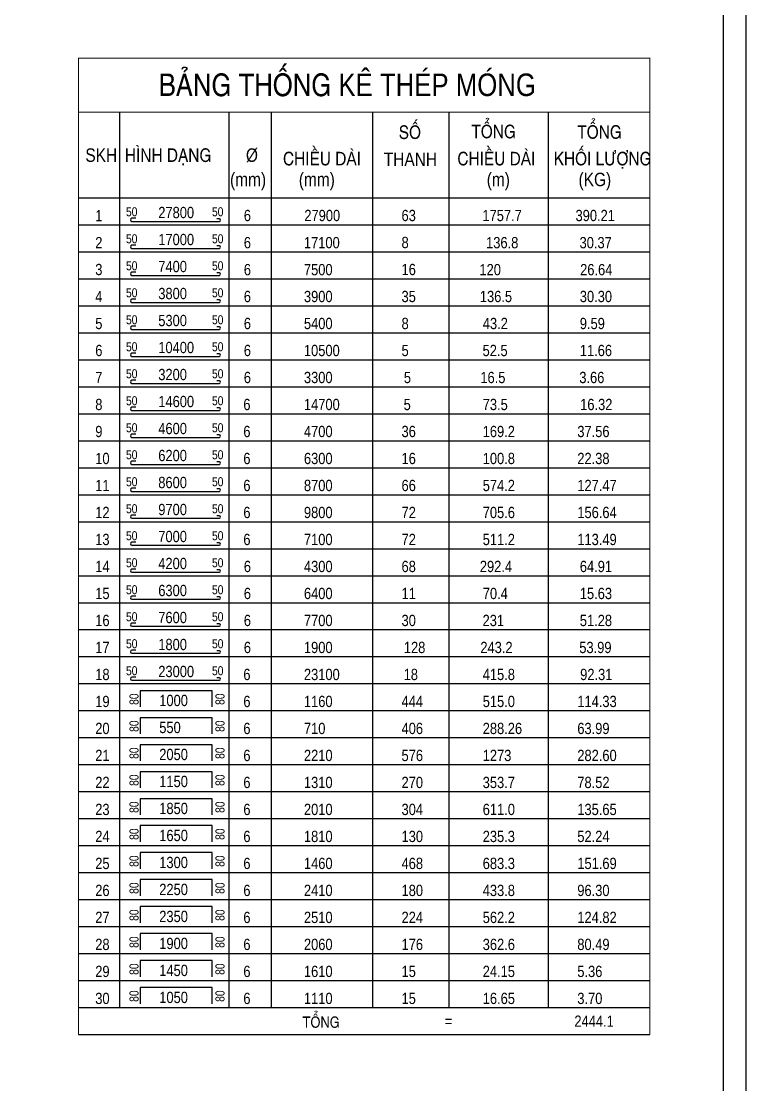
# Model space of a CAD drawing. Extents: x -105064 to -20964, y -943 to 58457.
# Drawn here: x -37072 to -20964, y 22396 to 46032 of the extents above; entities that cross this region are included whole.
import ezdxf

# ---------------------------------------------------------------- set-up
doc = ezdxf.new("R2010")
doc.units = 0
doc.header["$LTSCALE"] = 40
for name, color, linetype in [('COT', 3, 'CONTINUOUS'), ('TEXT', 7, 'CONTINUOUS'), ('THEP', 1, 'CONTINUOUS'), ('TUONG', 7, 'CONTINUOUS')]:
    doc.layers.add(name, color=color, linetype=linetype)
doc.styles.add('DIM-NEW', font='')
doc.styles.get('DIM-NEW').set_extended_font_data('VNI-Helve-Condense')

msp = doc.modelspace()

# ---------------------------------------------------------------- linework, layer by layer
at = {"layer": 'COT', "lineweight": -2, "ltscale": 10}
for p, q in [((-35800.6, 41510.2), (-34888, 41510.2)), ((-34888, 41510.2), (-23095.3, 41510.2)), ((-35800.6, 40910.2), (-34888, 40910.2)), ((-34888, 40910.2), (-23095.3, 40910.2)), ((-35800.6, 40310.2), (-34888, 40310.2)), ((-34888, 40310.2), (-23095.3, 40310.2)), ((-35800.6, 39710.2), (-34888, 39710.2)), ((-34888, 39710.2), (-23095.3, 39710.2)), ((-35800.6, 39110.2), (-34888, 39110.2)), ((-34888, 39110.2), (-23095.3, 39110.2)), ((-35800.6, 38510.2), (-34888, 38510.2)), ((-34888, 38510.2), (-23095.3, 38510.2)), ((-35800.6, 37910.2), (-34888, 37910.2)), ((-34888, 37910.2), (-23095.3, 37910.2)), ((-35800.6, 37310.2), (-34888, 37310.2)), ((-34888, 37310.2), (-23095.3, 37310.2)), ((-35800.6, 36710.2), (-34888, 36710.2)), ((-34888, 36710.2), (-23095.3, 36710.2)), ((-35800.6, 36110.2), (-34888, 36110.2)), ((-35800.6, 36110.2), (-34888, 36110.2)), ((-34888, 36110.2), (-23095.3, 36110.2)), ((-35800.6, 35510.2), (-34888, 35510.2)), ((-34888, 35510.2), (-23095.3, 35510.2)), ((-35800.6, 34910.2), (-34888, 34910.2)), ((-34888, 34910.2), (-23095.3, 34910.2)), ((-35800.6, 34310.2), (-34888, 34310.2)), ((-34888, 34310.2), (-23095.3, 34310.2)), ((-35800.6, 33710.2), (-34888, 33710.2)), ((-34888, 33710.2), (-23095.3, 33710.2)), ((-35800.6, 33110.2), (-34888, 33110.2)), ((-34888, 33110.2), (-23095.3, 33110.2)), ((-35800.6, 32510.2), (-34888, 32510.2)), ((-34888, 32510.2), (-23095.3, 32510.2)), ((-35800.6, 31910.2), (-34888, 31910.2)), ((-34888, 31910.2), (-23095.3, 31910.2)), ((-35800.6, 31310.2), (-34888, 31310.2)), ((-34888, 31310.2), (-23095.3, 31310.2)), ((-35800.6, 30710.2), (-34888, 30710.2)), ((-34888, 30710.2), (-23095.3, 30710.2)), ((-35800.6, 30110.2), (-34888, 30110.2)), ((-35800.6, 30110.2), (-34888, 30110.2)), ((-34888, 30110.2), (-23095.3, 30110.2)), ((-35800.6, 29510.2), (-34888, 29510.2)), ((-34888, 29510.2), (-23095.3, 29510.2)), ((-35800.6, 28910.2), (-34888, 28910.2)), ((-34888, 28910.2), (-23095.3, 28910.2)), ((-35800.6, 28310.2), (-34888, 28310.2)), ((-34888, 28310.2), (-23095.3, 28310.2)), ((-35800.6, 27710.2), (-34888, 27710.2)), ((-34888, 27710.2), (-23095.3, 27710.2)), ((-35800.6, 27110.2), (-34888, 27110.2)), ((-35800.6, 27110.2), (-34888, 27110.2)), ((-34888, 27110.2), (-23095.3, 27110.2)), ((-35800.6, 26510.2), (-34888, 26510.2)), ((-34888, 26510.2), (-23095.3, 26510.2)), ((-35800.6, 25910.2), (-34888, 25910.2)), ((-34888, 25910.2), (-23095.3, 25910.2)), ((-35800.6, 25310.2), (-34888, 25310.2)), ((-34888, 25310.2), (-23095.3, 25310.2)), ((-35800.6, 24710.2), (-34888, 24710.2)), ((-34888, 24710.2), (-23095.3, 24710.2)), ((-35800.6, 24110.2), (-34888, 24110.2)), ((-34888, 24110.2), (-23095.3, 24110.2)), ((-35800.6, 23510.2), (-34888, 23510.2)), ((-34888, 23510.2), (-23095.3, 23510.2))]:
    msp.add_line(p, q, dxfattribs=at)
at = {"layer": 'THEP'}
for points in [[(-34528.5, 41653.6), (-34611.3, 41653.6, 1), (-34611.3, 41584.6), (-32666.8, 41584.6, 1), (-32666.8, 41639.8), (-32722, 41639.8)], [(-34528.5, 41053.6), (-34611.3, 41053.6, 1), (-34611.3, 40984.6), (-32666.8, 40984.6, 1), (-32666.8, 41039.8), (-32722, 41039.8)], [(-34528.5, 40453.6), (-34611.3, 40453.6, 1), (-34611.3, 40384.6), (-32666.8, 40384.6, 1), (-32666.8, 40439.8), (-32722, 40439.8)], [(-34528.5, 39853.6), (-34611.3, 39853.6, 1), (-34611.3, 39784.6), (-32666.8, 39784.6, 1), (-32666.8, 39839.8), (-32722, 39839.8)], [(-34528.5, 39253.6), (-34611.3, 39253.6, 1), (-34611.3, 39184.6), (-32666.8, 39184.6, 1), (-32666.8, 39239.8), (-32722, 39239.8)], [(-34528.5, 38653.6), (-34611.3, 38653.6, 1), (-34611.3, 38584.6), (-32666.8, 38584.6, 1), (-32666.8, 38639.8), (-32722, 38639.8)], [(-34528.5, 38053.6), (-34611.3, 38053.6, 1), (-34611.3, 37984.6), (-32666.8, 37984.6, 1), (-32666.8, 38039.8), (-32722, 38039.8)], [(-34528.5, 37453.6), (-34611.3, 37453.6, 1), (-34611.3, 37384.6), (-32666.8, 37384.6, 1), (-32666.8, 37439.8), (-32722, 37439.8)], [(-34528.5, 36853.6), (-34611.3, 36853.6, 1), (-34611.3, 36784.6), (-32666.8, 36784.6, 1), (-32666.8, 36839.8), (-32722, 36839.8)], [(-34528.5, 36253.6), (-34611.3, 36253.6, 1), (-34611.3, 36184.6), (-32666.8, 36184.6, 1), (-32666.8, 36239.8), (-32722, 36239.8)], [(-34528.5, 35653.6), (-34611.3, 35653.6, 1), (-34611.3, 35584.6), (-32666.8, 35584.6, 1), (-32666.8, 35639.8), (-32722, 35639.8)], [(-34528.5, 35053.6), (-34611.3, 35053.6, 1), (-34611.3, 34984.6), (-32666.8, 34984.6, 1), (-32666.8, 35039.8), (-32722, 35039.8)], [(-34528.5, 34453.6), (-34611.3, 34453.6, 1), (-34611.3, 34384.6), (-32666.8, 34384.6, 1), (-32666.8, 34439.8), (-32722, 34439.8)], [(-34528.5, 33853.6), (-34611.3, 33853.6, 1), (-34611.3, 33784.6), (-32666.8, 33784.6, 1), (-32666.8, 33839.8), (-32722, 33839.8)], [(-34528.5, 33253.6), (-34611.3, 33253.6, 1), (-34611.3, 33184.6), (-32666.8, 33184.6, 1), (-32666.8, 33239.8), (-32722, 33239.8)], [(-34528.5, 32653.6), (-34611.3, 32653.6, 1), (-34611.3, 32584.6), (-32666.8, 32584.6, 1), (-32666.8, 32639.8), (-32722, 32639.8)], [(-34528.5, 32053.6), (-34611.3, 32053.6, 1), (-34611.3, 31984.6), (-32666.8, 31984.6, 1), (-32666.8, 32039.8), (-32722, 32039.8)], [(-34528.5, 31453.6), (-34611.3, 31453.6, 1), (-34611.3, 31384.6), (-32666.8, 31384.6, 1), (-32666.8, 31439.8), (-32722, 31439.8)]]:
    msp.add_lwpolyline(points, format="xyb", dxfattribs=at)
at = {"layer": 'THEP', "ltscale": 10}
for points in [[(-32827.5, 30793.8), (-32827.5, 31154.2), (-32827.5, 31154.2), (-32902.5, 31154.2), (-34430, 31154.2), (-34430, 31154.2), (-34430, 30793.8)], [(-32827.5, 30193.8), (-32827.5, 30554.2), (-32827.5, 30554.2), (-32902.5, 30554.2), (-34430, 30554.2), (-34430, 30554.2), (-34430, 30193.8)], [(-32827.5, 29593.8), (-32827.5, 29954.2), (-32827.5, 29954.2), (-32902.5, 29954.2), (-34430, 29954.2), (-34430, 29954.2), (-34430, 29593.8)], [(-32827.5, 28993.8), (-32827.5, 29354.2), (-32827.5, 29354.2), (-32902.5, 29354.2), (-34430, 29354.2), (-34430, 29354.2), (-34430, 28993.8)], [(-32827.5, 28393.8), (-32827.5, 28754.2), (-32827.5, 28754.2), (-32902.5, 28754.2), (-34430, 28754.2), (-34430, 28754.2), (-34430, 28393.8)], [(-32827.5, 27793.8), (-32827.5, 28154.2), (-32827.5, 28154.2), (-32902.5, 28154.2), (-34430, 28154.2), (-34430, 28154.2), (-34430, 27793.8)], [(-32827.5, 27193.8), (-32827.5, 27554.2), (-32827.5, 27554.2), (-32902.5, 27554.2), (-34430, 27554.2), (-34430, 27554.2), (-34430, 27193.8)], [(-32827.5, 26593.8), (-32827.5, 26954.2), (-32827.5, 26954.2), (-32902.5, 26954.2), (-34430, 26954.2), (-34430, 26954.2), (-34430, 26593.8)], [(-32827.5, 25993.8), (-32827.5, 26354.2), (-32827.5, 26354.2), (-32902.5, 26354.2), (-34430, 26354.2), (-34430, 26354.2), (-34430, 25993.8)], [(-32827.5, 25393.8), (-32827.5, 25754.2), (-32827.5, 25754.2), (-32902.5, 25754.2), (-34430, 25754.2), (-34430, 25754.2), (-34430, 25393.8)], [(-32827.5, 24793.8), (-32827.5, 25154.2), (-32827.5, 25154.2), (-32902.5, 25154.2), (-34430, 25154.2), (-34430, 25154.2), (-34430, 24793.8)], [(-32827.5, 24193.8), (-32827.5, 24554.2), (-32827.5, 24554.2), (-32902.5, 24554.2), (-34430, 24554.2), (-34430, 24554.2), (-34430, 24193.8)]]:
    msp.add_lwpolyline(points, dxfattribs=at)
at = {"layer": 'TUONG', "lineweight": -2, "ltscale": 10}
for p, q in [((-34888, 44011.4), (-34888, 24110.2)), ((-32456.6, 44011.4), (-32456.6, 24110.2)), ((-31518.4, 44011.4), (-31518.4, 24110.2)), ((-29265.8, 44011.4), (-29265.8, 24110.2)), ((-27564.3, 44011.4), (-27564.3, 24110.2)), ((-25358.3, 44011.4), (-25358.3, 24110.2)), ((-35800.6, 42110.2), (-23095.3, 42110.2))]:
    msp.add_line(p, q, dxfattribs=at)
at = {"layer": 'TUONG', "color": 3, "linetype": 'Continuous'}
for points in [[(-105063.8, -943.4), (-105063.8, 58456.6), (-20963.8, 58456.6), (-20963.8, -943.4), (-105063.8, -943.4)], [(-104563.8, -443.4), (-104563.8, 57956.6), (-21463.8, 57956.6), (-21463.8, -443.4)]]:
    msp.add_lwpolyline(points, close=True, dxfattribs=at)
at = {"layer": 'TUONG', "lineweight": -2, "ltscale": 10, "const_width": 25}
for points in [[(-23095.3, 23510.2), (-23095.3, 45209.4), (-35800.6, 45209.4), (-35800.6, 23510.2)], [(-35800.6, 44011.4), (-23095.3, 44011.4)], [(-35800.6, 23510.2), (-23095.3, 23510.2)]]:
    msp.add_lwpolyline(points, dxfattribs=at)

# ---------------------------------------------------------------- texts
at = {"layer": 'TEXT', "style": 'DIM-NEW'}
for s, height, p in [('BAÛNG THOÁNG KEÂ THEÙP MOÙNG', 500, (-34017.5, 44370)), ('SOÁ ', 300, (-28678.8, 43417.2)), ('TOÅNG ', 300, (-27064.3, 43432.6)), ('TOÅNG ', 300, (-24709.2, 43421.6)), ('HÌNH DAÏNG', 300, (-34768.9, 42907.2)), ('CHIEÀU DAØI', 300, (-31252.6, 42830.1)), ('CHIEÀU DAØI', 300, (-27375.1, 42830.1)), ('KHOÁI LÖÔÏNG', 300, (-25234.1, 42830.1)), ('SKH', 300, (-35646.7, 42907.2)), ('%%254', 300, (-32077.3, 42907.2)), ('THANH', 300, (-29011.9, 42814.6)), ('(mm)', 300, (-32430, 42366.1)), ('(mm)', 300, (-30901.2, 42366.1)), ('(m)', 300, (-26722.6, 42366.1)), ('(KG)', 300, (-24681.1, 42366.1)), ('1', 250, (-35427.1, 41586.7)), ('50', 200, (-34744.2, 41697.5)), ('27800', 250, (-34025.7, 41656)), ('50', 200, (-32832.2, 41697.5)), ('6', 250, (-32124, 41590.2)), ('27900', 250, (-30778, 41590.2)), ('63', 250, (-28617, 41590.2)), ('1757.7', 250, (-26819, 41590.2)), ('390.21', 250, (-24748.3, 41590.2)), ('2', 250, (-35427.1, 40986.7)), ('50', 200, (-34744.2, 41097.5)), ('17000', 250, (-34025.7, 41056)), ('50', 200, (-32832.2, 41097.5)), ('6', 250, (-32124, 40986.7)), ('17100', 250, (-30787.4, 40986.7)), ('8', 250, (-28617, 40990.2)), ('136.8', 250, (-26736.9, 40986.7)), ('30.37', 250, (-24658.8, 40986.7)), ('50', 200, (-34744.2, 40497.5)), ('7400', 250, (-34025.7, 40456)), ('50', 200, (-32832.2, 40497.5)), ('3', 250, (-35427.1, 40390.2)), ('6', 250, (-32124, 40386.7)), ('7500', 250, (-30787.4, 40386.7)), ('16', 250, (-28617, 40390.2)), ('120', 250, (-26884.8, 40386.7)), ('26.64', 250, (-24645.9, 40386.7)), ('4', 250, (-35427.1, 39790.2)), ('50', 200, (-34744.2, 39897.5)), ('3800', 250, (-34025.7, 39856)), ('50', 200, (-32832.2, 39897.5)), ('6', 250, (-32124, 39790.2)), ('3900', 250, (-30787.4, 39790.2)), ('35', 250, (-28617, 39790.2)), ('136.5', 250, (-26875.9, 39790.2)), ('30.30', 250, (-24653.2, 39790.2)), ('50', 200, (-34744.2, 39297.5)), ('5300', 250, (-34025.7, 39256)), ('50', 200, (-32832.2, 39297.5)), ('5', 250, (-35427.1, 39190.2)), ('6', 250, (-32124, 39190.2)), ('5400', 250, (-30787.4, 39190.2)), ('8', 250, (-28617, 39190.2)), ('43.2', 250, (-26810.7, 39190.2)), ('9.59', 250, (-24653.2, 39190.2)), ('6', 250, (-35427.1, 38590.2)), ('50', 200, (-34744.2, 38697.5)), ('10400', 250, (-34025.7, 38656)), ('50', 200, (-32832.2, 38697.5)), ('6', 250, (-32124, 38590.2)), ('10500', 250, (-30787.4, 38590.2)), ('5', 250, (-28617, 38590.2)), ('52.5', 250, (-26815.3, 38590.2)), ('11.66', 250, (-24653.2, 38590.2)), ('50', 200, (-34744.2, 38097.5)), ('3200', 250, (-34025.7, 38056)), ('50', 200, (-32832.2, 38097.5)), ('7', 250, (-35427.1, 37990.2)), ('6', 250, (-32124, 37990.2)), ('3300', 250, (-30787.4, 37990.2)), ('5', 250, (-28565.7, 37990.2)), ('16.5', 250, (-26864.7, 37990.2)), ('3.66', 250, (-24664.5, 37990.2)), ('8', 250, (-35427.1, 37390.2)), ('50', 200, (-34744.2, 37497.5)), ('14600', 250, (-34025.7, 37456)), ('50', 200, (-32832.2, 37497.5)), ('6', 250, (-32134.2, 37390.2)), ('14700', 250, (-30787.4, 37390.2)), ('5', 250, (-28570.4, 37390.2)), ('73.5', 250, (-26812.1, 37390.2)), ('16.32', 250, (-24645, 37390.2)), ('4600', 250, (-34025.7, 36856)), ('9', 250, (-35427.1, 36790.2)), ('50', 200, (-34744.2, 36897.5)), ('50', 200, (-32832.2, 36897.5)), ('6', 250, (-32134.2, 36790.2)), ('4700', 250, (-30787.4, 36790.2)), ('36', 250, (-28617, 36790.2)), ('169.2', 250, (-26812.1, 36790.2)), ('37.56', 250, (-24708.8, 36790.2)), ('10', 250, (-35427.1, 36190.2)), ('50', 200, (-34744.2, 36297.5)), ('6200', 250, (-34025.7, 36256)), ('50', 200, (-32832.2, 36297.5)), ('6', 250, (-32134.2, 36190.2)), ('6300', 250, (-30787.4, 36190.2)), ('16', 250, (-28617, 36190.2)), ('100.8', 250, (-26812.1, 36190.2)), ('22.38', 250, (-24708.8, 36190.2)), ('11', 250, (-35427.1, 35590.2)), ('50', 200, (-34744.2, 35697.5)), ('8600', 250, (-34025.7, 35656)), ('50', 200, (-32832.2, 35697.5)), ('6', 250, (-32134.2, 35590.2)), ('8700', 250, (-30787.4, 35590.2)), ('66', 250, (-28617, 35590.2)), ('574.2', 250, (-26812.1, 35590.2)), ('127.47', 250, (-24708.8, 35590.2)), ('12', 250, (-35427.1, 34990.2)), ('50', 200, (-34744.2, 35097.5)), ('9700', 250, (-34025.7, 35056)), ('50', 200, (-32832.2, 35097.5)), ('6', 250, (-32134.2, 34990.2)), ('9800', 250, (-30787.4, 34990.2)), ('72', 250, (-28617, 34990.2)), ('705.6', 250, (-26812.1, 34990.2)), ('156.64', 250, (-24708.8, 34990.2)), ('13', 250, (-35427.1, 34390.2)), ('50', 200, (-34744.2, 34497.5)), ('7000', 250, (-34025.7, 34456)), ('50', 200, (-32832.2, 34497.5)), ('6', 250, (-32134.2, 34390.2)), ('7100', 250, (-30787.4, 34390.2)), ('72', 250, (-28617, 34390.2)), ('511.2', 250, (-26812.1, 34390.2)), ('113.49', 250, (-24708.8, 34390.2)), ('14', 250, (-35427.1, 33790.2)), ('50', 200, (-34744.2, 33897.5)), ('4200', 250, (-34025.7, 33856)), ('50', 200, (-32832.2, 33897.5)), ('6', 250, (-32124, 33790.2)), ('4300', 250, (-30787.4, 33790.2)), ('68', 250, (-28617, 33790.2)), ('292.4', 250, (-26875.9, 33790.2)), ('64.91', 250, (-24653.2, 33790.2)), ('15', 250, (-35427.1, 33190.2)), ('50', 200, (-34744.2, 33297.5)), ('6300', 250, (-34025.7, 33256)), ('50', 200, (-32832.2, 33297.5)), ('6', 250, (-32124, 33190.2)), ('6400', 250, (-30787.4, 33190.2)), ('11', 250, (-28617, 33190.2)), ('70.4', 250, (-26810.7, 33190.2)), ('15.63', 250, (-24653.2, 33190.2)), ('50', 200, (-34744.2, 32697.5)), ('7600', 250, (-34025.7, 32656)), ('50', 200, (-32832.2, 32697.5)), ('16', 250, (-35427.1, 32590.2)), ('6', 250, (-32124, 32590.2)), ('7700', 250, (-30787.4, 32590.2)), ('30', 250, (-28617, 32590.2)), ('231', 250, (-26815.3, 32590.2)), ('51.28', 250, (-24653.2, 32590.2)), ('17', 250, (-35427.1, 31990.2)), ('50', 200, (-34744.2, 32097.5)), ('1800', 250, (-34025.7, 32056)), ('50', 200, (-32832.2, 32097.5)), ('6', 250, (-32124, 31990.2)), ('1900', 250, (-30787.4, 31990.2)), ('128', 250, (-28565.7, 31990.2)), ('243.2', 250, (-26864.7, 31990.2)), ('53.99', 250, (-24664.5, 31990.2)), ('50', 200, (-34744.2, 31497.5)), ('23000', 250, (-34025.7, 31456)), ('50', 200, (-32832.2, 31497.5)), ('18', 250, (-35427.1, 31390.2)), ('6', 250, (-32134.2, 31390.2)), ('23100', 250, (-30787.4, 31390.2)), ('18', 250, (-28570.4, 31390.2)), ('415.8', 250, (-26812.1, 31390.2)), ('92.31', 250, (-24645, 31390.2)), ('19', 250, (-35427.1, 30790.2)), ('1000', 250, (-34004, 30811.9)), ('6', 250, (-32134.2, 30790.2)), ('1160', 250, (-30787.4, 30790.2)), ('444', 250, (-28617, 30790.2)), ('515.0', 250, (-26812.1, 30790.2)), ('114.33', 250, (-24708.8, 30790.2)), ('20', 250, (-35427.1, 30190.2)), ('550', 250, (-34004, 30211.9)), ('6', 250, (-32134.2, 30190.2)), ('710', 250, (-30787.4, 30190.2)), ('406', 250, (-28617, 30190.2)), ('288.26', 250, (-26812.1, 30190.2)), ('63.99', 250, (-24708.8, 30190.2)), ('21', 250, (-35427.1, 29590.2)), ('2050', 250, (-34004, 29611.9)), ('6', 250, (-32134.2, 29590.2)), ('2210', 250, (-30787.4, 29590.2)), ('576', 250, (-28617, 29590.2)), ('1273', 250, (-26812.1, 29590.2)), ('282.60', 250, (-24708.8, 29590.2)), ('22', 250, (-35427.1, 28990.2)), ('1150', 250, (-34004, 29011.9)), ('6', 250, (-32134.2, 28990.2)), ('1310', 250, (-30787.4, 28990.2)), ('270', 250, (-28617, 28990.2)), ('353.7', 250, (-26812.1, 28990.2)), ('78.52', 250, (-24708.8, 28990.2)), ('23', 250, (-35427.1, 28390.2)), ('1850', 250, (-34004, 28411.9)), ('6', 250, (-32134.2, 28390.2)), ('2010', 250, (-30787.4, 28390.2)), ('304', 250, (-28617, 28390.2)), ('611.0', 250, (-26812.1, 28390.2)), ('135.65', 250, (-24708.8, 28390.2)), ('24', 250, (-35427.1, 27790.2)), ('1650', 250, (-34004, 27811.9)), ('6', 250, (-32134.2, 27790.2)), ('1810', 250, (-30787.4, 27790.2)), ('130', 250, (-28617, 27790.2)), ('235.3', 250, (-26812.1, 27790.2)), ('52.24', 250, (-24708.8, 27790.2)), ('25', 250, (-35427.1, 27190.2)), ('1300', 250, (-34004, 27211.9)), ('6', 250, (-32134.2, 27190.2)), ('1460', 250, (-30787.4, 27190.2)), ('468', 250, (-28617, 27190.2)), ('683.3', 250, (-26812.1, 27190.2)), ('151.69', 250, (-24708.8, 27190.2)), ('26', 250, (-35427.1, 26590.2)), ('2250', 250, (-34004, 26611.9)), ('6', 250, (-32134.2, 26590.2)), ('2410', 250, (-30787.4, 26590.2)), ('180', 250, (-28617, 26590.2)), ('433.8', 250, (-26812.1, 26590.2)), ('96.30', 250, (-24708.8, 26590.2)), ('27', 250, (-35427.1, 25990.2)), ('2350', 250, (-34004, 26011.9)), ('6', 250, (-32134.2, 25990.2)), ('2510', 250, (-30787.4, 25990.2)), ('224', 250, (-28617, 25990.2)), ('562.2', 250, (-26812.1, 25990.2)), ('124.82', 250, (-24708.8, 25990.2)), ('28', 250, (-35427.1, 25390.2)), ('1900', 250, (-34004, 25411.9)), ('6', 250, (-32134.2, 25390.2)), ('2060', 250, (-30787.4, 25390.2)), ('176', 250, (-28617, 25390.2)), ('362.6', 250, (-26812.1, 25390.2)), ('80.49', 250, (-24708.8, 25390.2)), ('1450', 250, (-34004, 24811.9)), ('29', 250, (-35427.1, 24790.2)), ('6', 250, (-32134.2, 24790.2)), ('1610', 250, (-30787.4, 24790.2)), ('15', 250, (-28617, 24790.2)), ('24.15', 250, (-26812.1, 24790.2)), ('5.36', 250, (-24708.8, 24790.2)), ('30', 250, (-35427.1, 24190.2)), ('1050', 250, (-34004, 24211.9)), ('6', 250, (-32134.2, 24190.2)), ('1110', 250, (-30787.4, 24190.2)), ('15', 250, (-28617, 24190.2)), ('16.65', 250, (-26812.1, 24190.2)), ('3.70', 250, (-24708.8, 24190.2)), ('TOÅNG', 250, (-30816.9, 23663.3)), ('2444.1', 250, (-24774, 23683.5)), ('=', 250, (-27659.1, 23683.5))]:
    msp.add_text(s, height=height, dxfattribs=at).set_placement(p)
for p in [(-34464.9, 30837.7), (-32554.3, 30837.7), (-34464.9, 30237.7), (-32554.3, 30237.7), (-34464.9, 29637.7), (-32554.3, 29637.7), (-34464.9, 29037.7), (-32554.3, 29037.7), (-34464.9, 28437.7), (-32554.3, 28437.7), (-34464.9, 27837.7), (-32554.3, 27837.7), (-34464.9, 27237.7), (-32554.3, 27237.7), (-34464.9, 26637.7), (-32554.3, 26637.7), (-34464.9, 26037.7), (-32554.3, 26037.7), (-34464.9, 25437.7), (-32554.3, 25437.7), (-34464.9, 24837.7), (-32554.3, 24837.7), (-34464.9, 24237.7), (-32554.3, 24237.7)]:
    msp.add_text('80', height=200, rotation=90, dxfattribs=at).set_placement(p)

doc.saveas('drawing.dxf')
